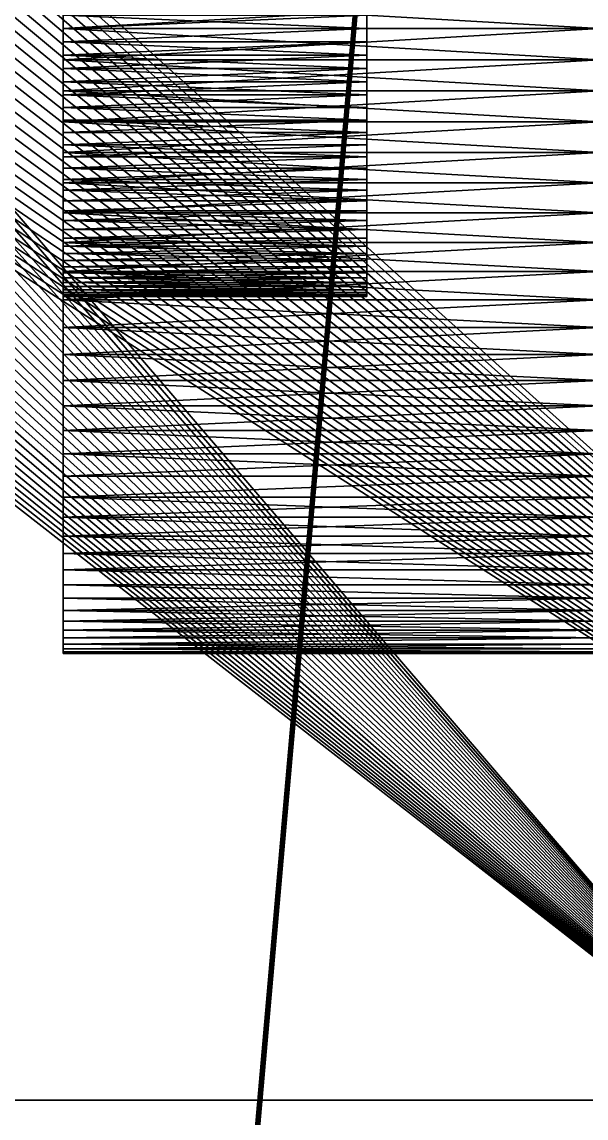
# Model space of a CAD drawing. Header units: millimetres. Extents: x 0 to 520, y -2 to 382.
# Drawn here: x 492.77 to 495.93, y 297.9 to 304.04 of the extents above; entities that cross this region are included whole.
import ezdxf

# ---------------------------------------------------------------- set-up
doc = ezdxf.new("R2010")
doc.units = ezdxf.units.MM

msp = doc.modelspace()

# ---------------------------------------------------------------- linework, layer by layer
at = {"layer": 'BRASS', "color": 52}
for points in [[(509.2, 369.2, 103), (10.8, 369.2, 103), (10.8, 10.8, 103)], [(509.2, 369.2, 103), (10.8, 10.8, 103), (509.2, 10.8, 103)], [(484.6173, 190.3269, 86), (499.5, 359.5, 86), (484.6316, 190.2459, 86)], [(484.6173, 309.6731, 86), (499.5, 359.5, 86), (484.6173, 190.3269, 86)], [(484.6316, 190.2459, 86), (499.5, 359.5, 86), (484.6418, 190.1643, 86)], [(484.6418, 190.1643, 86), (499.5, 359.5, 86), (484.6479, 190.0822, 86)], [(499.5, 359.5, 86), (484.65, 190, 86), (484.6479, 190.0822, 86)], [(499.5, 359.5, 86), (499.5, 20.5, 86), (484.65, 190, 86)]]:
    msp.add_3dface(points, dxfattribs=at)
at = {"layer": 'STEEL', "color": 8}
for points in [[(486.7493, 309.9439, 86), (500, 298, 86), (500, 322, 86)], [(497, 322, 83), (497, 298, 83), (486.7493, 309.9439, 83)], [(486.7437, 309.8319, 86), (500, 298, 86), (486.7493, 309.9439, 86)], [(486.7493, 309.9439, 83), (497, 298, 83), (486.7437, 309.8319, 83)], [(486.7325, 309.7202, 86), (500, 298, 86), (486.7437, 309.8319, 86)], [(486.7437, 309.8319, 83), (497, 298, 83), (486.7325, 309.7202, 83)], [(486.7158, 309.6093, 86), (500, 298, 86), (486.7325, 309.7202, 86)], [(486.7325, 309.7202, 83), (497, 298, 83), (486.7158, 309.6093, 83)], [(486.6936, 309.4993, 86), (500, 298, 86), (486.7158, 309.6093, 86)], [(486.7158, 309.6093, 83), (497, 298, 83), (486.6936, 309.4993, 83)], [(486.6659, 309.3906, 86), (500, 298, 86), (486.6936, 309.4993, 86)], [(486.6936, 309.4993, 83), (497, 298, 83), (486.6659, 309.3906, 83)], [(486.6328, 309.2834, 86), (500, 298, 86), (486.6659, 309.3906, 86)], [(486.6659, 309.3906, 83), (497, 298, 83), (486.6328, 309.2834, 83)], [(486.5945, 309.178, 86), (500, 298, 86), (486.6328, 309.2834, 86)], [(486.6328, 309.2834, 83), (497, 298, 83), (486.5945, 309.178, 83)], [(486.5509, 309.0746, 86), (500, 298, 86), (486.5945, 309.178, 86)], [(486.5945, 309.178, 83), (497, 298, 83), (486.5509, 309.0746, 83)], [(486.5022, 308.9735, 86), (500, 298, 86), (486.5509, 309.0746, 86)], [(486.5509, 309.0746, 83), (497, 298, 83), (486.5022, 308.9735, 83)], [(486.4486, 308.875, 86), (500, 298, 86), (486.5022, 308.9735, 86)], [(486.5022, 308.9735, 83), (497, 298, 83), (486.4486, 308.875, 83)], [(486.3901, 308.7793, 86), (500, 298, 86), (486.4486, 308.875, 86)], [(486.4486, 308.875, 83), (497, 298, 83), (486.3901, 308.7793, 83)], [(486.3269, 308.6866, 86), (500, 298, 86), (486.3901, 308.7793, 86)], [(486.3901, 308.7793, 83), (497, 298, 83), (486.3269, 308.6866, 83)], [(486.2591, 308.5971, 86), (500, 298, 86), (486.3269, 308.6866, 86)], [(497, 298, 83), (486.2591, 308.5971, 83), (486.3269, 308.6866, 83)], [(486.187, 308.5112, 86), (500, 298, 86), (486.2591, 308.5971, 86)], [(497, 298, 83), (486.187, 308.5112, 83), (486.2591, 308.5971, 83)], [(486.1107, 308.429, 86), (500, 298, 86), (486.187, 308.5112, 86)], [(497, 298, 83), (486.1107, 308.429, 83), (486.187, 308.5112, 83)], [(486.0304, 308.3506, 86), (500, 298, 86), (486.1107, 308.429, 86)], [(497, 298, 83), (486.0304, 308.3506, 83), (486.1107, 308.429, 83)], [(485.9463, 308.2764, 86), (500, 298, 86), (486.0304, 308.3506, 86)], [(497, 298, 83), (485.9463, 308.2764, 83), (486.0304, 308.3506, 83)], [(485.8586, 308.2065, 86), (500, 298, 86), (485.9463, 308.2764, 86)], [(497, 298, 83), (485.8586, 308.2065, 83), (485.9463, 308.2764, 83)], [(485.7675, 308.141, 86), (500, 298, 86), (485.8586, 308.2065, 86)], [(497, 298, 83), (485.7675, 308.141, 83), (485.8586, 308.2065, 83)], [(485.6732, 308.0801, 86), (500, 298, 86), (485.7675, 308.141, 86)], [(497, 298, 83), (485.6732, 308.0801, 83), (485.7675, 308.141, 83)], [(485.5761, 308.024, 86), (500, 298, 86), (485.6732, 308.0801, 86)], [(497, 298, 83), (485.5761, 308.024, 83), (485.6732, 308.0801, 83)], [(485.374, 307.9267, 86), (500, 298, 86), (485.4762, 307.9728, 86)], [(497, 298, 83), (485.374, 307.9267, 83), (485.4762, 307.9728, 83)], [(485.4762, 307.9728, 86), (500, 298, 86), (485.5761, 308.024, 86)], [(497, 298, 83), (485.4762, 307.9728, 83), (485.5761, 308.024, 83)], [(485.2695, 307.8857, 86), (500, 298, 86), (485.374, 307.9267, 86)], [(497, 298, 83), (485.2695, 307.8857, 83), (485.374, 307.9267, 83)], [(485.0552, 307.8196, 86), (500, 298, 86), (485.1632, 307.85, 86)], [(497, 298, 83), (485.0552, 307.8196, 83), (485.1632, 307.85, 83)], [(485.1632, 307.85, 86), (500, 298, 86), (485.2695, 307.8857, 86)], [(497, 298, 83), (485.1632, 307.85, 83), (485.2695, 307.8857, 83)], [(484.8353, 307.7751, 86), (500, 298, 86), (484.9458, 307.7946, 86)], [(497, 298, 83), (484.8353, 307.7751, 83), (484.9458, 307.7946, 83)], [(484.9458, 307.7946, 86), (500, 298, 86), (485.0552, 307.8196, 86)], [(497, 298, 83), (484.9458, 307.7946, 83), (485.0552, 307.8196, 83)], [(472, 298, 86), (500, 298, 86), (484.724, 307.7612, 86)], [(497, 298, 83), (472, 298, 83), (484.5, 307.75, 83)], [(497, 298, 83), (484.5, 307.75, 83), (484.6122, 307.7528, 83)], [(497, 298, 83), (484.6122, 307.7528, 83), (484.724, 307.7612, 83)], [(484.724, 307.7612, 86), (500, 298, 86), (484.8353, 307.7751, 86)], [(497, 298, 83), (484.724, 307.7612, 83), (484.8353, 307.7751, 83)], [(494.7, 305.4995, 71.9626), (494.7, 305.4624, 71.6662), (494.7, 302.5376, 71.6662)], [(494.7, 305.4995, 71.9626), (494.7, 302.5376, 71.6662), (494.7, 302.5228, 71.7395)], [(494.7, 305.4995, 71.9626), (494.7, 302.5228, 71.7395), (494.7, 302.5116, 71.8135)], [(494.7, 305.4995, 72.0374), (494.7, 305.4995, 71.9626), (494.7, 302.5116, 71.8135)], [(494.7, 305.4995, 72.0374), (494.7, 302.5116, 71.8135), (494.7, 302.5042, 71.8879)], [(494.7, 305.4624, 72.3338), (494.7, 305.4995, 72.0374), (494.7, 302.5042, 71.8879)], [(494.7, 305.4624, 71.6662), (494.7, 302.5781, 71.5223), (494.7, 302.5561, 71.5937)], [(494.7, 305.4624, 71.6662), (494.7, 302.5561, 71.5937), (494.7, 302.5376, 71.6662)], [(494.7, 305.4624, 71.6662), (494.7, 305.4439, 71.5937), (494.7, 302.5781, 71.5223)], [(494.7, 305.4624, 72.3338), (494.7, 302.5042, 72.1121), (494.7, 302.5228, 72.2605)], [(494.7, 305.4624, 72.3338), (494.7, 302.5042, 71.8879), (494.7, 302.5005, 72.0374)], [(494.7, 305.4624, 72.3338), (494.7, 302.5005, 72.0374), (494.7, 302.5042, 72.1121)], [(494.7, 305.4439, 72.4063), (494.7, 305.4624, 72.3338), (494.7, 302.5228, 72.2605)], [(494.7, 305.4439, 71.5937), (494.7, 302.6652, 71.3157), (494.7, 302.5781, 71.5223)], [(494.7, 305.4439, 71.5937), (494.7, 305.3673, 71.3831), (494.7, 302.6652, 71.3157)], [(494.7, 305.3673, 72.6169), (494.7, 305.4439, 72.4063), (494.7, 302.5228, 72.2605)], [(494.7, 305.3673, 71.3831), (494.7, 302.7821, 71.1244), (494.7, 302.6652, 71.3157)], [(494.7, 305.3673, 71.3831), (494.7, 305.299, 71.25), (494.7, 302.8273, 71.0648)], [(494.7, 305.3673, 71.3831), (494.7, 302.8273, 71.0648), (494.7, 302.7821, 71.1244)], [(494.7, 305.3348, 72.6843), (494.7, 305.3673, 72.6169), (494.7, 302.5228, 72.2605)], [(494.7, 305.3348, 72.6843), (494.7, 302.5228, 72.2605), (494.7, 302.6327, 72.6169)], [(494.7, 305.299, 72.75), (494.7, 305.3348, 72.6843), (494.7, 302.6327, 72.6169)], [(494.7, 305.299, 71.25), (494.7, 305.26, 71.1862), (494.7, 302.8753, 71.0075)], [(494.7, 305.299, 71.25), (494.7, 302.8753, 71.0075), (494.7, 302.8273, 71.0648)], [(494.7, 305.2179, 72.8756), (494.7, 305.299, 72.75), (494.7, 302.6327, 72.6169)], [(494.7, 305.26, 71.1862), (494.7, 305.1247, 71.0075), (494.7, 302.9797, 70.9004)], [(494.7, 305.26, 71.1862), (494.7, 302.9797, 70.9004), (494.7, 302.9262, 70.9526)], [(494.7, 305.26, 71.1862), (494.7, 302.9262, 70.9526), (494.7, 302.8753, 71.0075)], [(494.7, 305.2179, 72.8756), (494.7, 302.6327, 72.6169), (494.7, 302.6652, 72.6843)], [(494.7, 305.2179, 72.8756), (494.7, 302.6652, 72.6843), (494.7, 302.7821, 72.8756)], [(494.7, 305.0738, 73.0474), (494.7, 305.2179, 72.8756), (494.7, 302.7821, 72.8756)], [(494.7, 305.1247, 71.0075), (494.7, 303.6299, 70.5464), (494.7, 303.5579, 70.5666)], [(494.7, 305.1247, 71.0075), (494.7, 303.5579, 70.5666), (494.7, 303.487, 70.5905)], [(494.7, 305.1247, 71.0075), (494.7, 303.487, 70.5905), (494.7, 303.4173, 70.6178)], [(494.7, 305.1247, 71.0075), (494.7, 303.4173, 70.6178), (494.7, 303.3492, 70.6485)], [(494.7, 305.1247, 71.0075), (494.7, 303.3492, 70.6485), (494.7, 303.2826, 70.6827)], [(494.7, 305.1247, 71.0075), (494.7, 303.2826, 70.6827), (494.7, 303.2178, 70.7201)], [(494.7, 305.1247, 71.0075), (494.7, 303.2178, 70.7201), (494.7, 303.155, 70.7606)], [(494.7, 305.1247, 71.0075), (494.7, 303.155, 70.7606), (494.7, 303.0943, 70.8043)], [(494.7, 305.1247, 71.0075), (494.7, 303.0943, 70.8043), (494.7, 303.0358, 70.8509)], [(494.7, 305.1247, 71.0075), (494.7, 303.0358, 70.8509), (494.7, 302.9797, 70.9004)], [(494.7, 305.1247, 71.0075), (494.7, 304.845, 70.7606), (494.7, 303.6299, 70.5464)], [(494.7, 305.0738, 73.0474), (494.7, 303.3492, 73.3515), (494.7, 304.513, 73.4095)], [(494.7, 305.0738, 73.0474), (494.7, 302.7821, 72.8756), (494.7, 302.9262, 73.0474)], [(494.7, 305.0738, 73.0474), (494.7, 302.9262, 73.0474), (494.7, 303.3492, 73.3515)], [(494.7, 304.845, 70.7606), (494.7, 304.0748, 70.5019), (494.7, 304, 70.5)], [(494.7, 304.845, 70.7606), (494.7, 304, 70.5), (494.7, 303.9252, 70.5019)], [(494.7, 304.845, 70.7606), (494.7, 303.9252, 70.5019), (494.7, 303.8506, 70.5075)], [(494.7, 304.845, 70.7606), (494.7, 303.8506, 70.5075), (494.7, 303.7764, 70.5168)], [(494.7, 304.845, 70.7606), (494.7, 303.7764, 70.5168), (494.7, 303.7028, 70.5297)], [(494.7, 304.845, 70.7606), (494.7, 303.7028, 70.5297), (494.7, 303.6299, 70.5464)], [(494.7, 304.513, 73.4095), (494.7, 303.487, 73.4095), (494.7, 303.5579, 73.4334)], [(494.7, 304.513, 73.4095), (494.7, 303.3492, 73.3515), (494.7, 303.487, 73.4095)], [(494.7, 304.513, 73.4095), (494.7, 303.5579, 73.4334), (494.7, 304.1494, 73.4925)], [(493, 304.1745, 75.4956), (493, 304, 75.5), (496, 304, 75.5)], [(493, 304.1745, 75.4956), (496, 304, 75.5), (496, 304.1745, 75.4956)], [(493, 304, 68.5), (493, 304.1745, 68.5044), (496, 304.1745, 68.5044)], [(493, 304, 68.5), (496, 304.1745, 68.5044), (496, 304, 68.5)], [(493, 304.0748, 70.5019), (493, 304.1745, 68.5044), (493, 304, 68.5)], [(493, 304.1745, 75.4956), (493, 304.0748, 73.4981), (493, 304, 73.5)], [(493, 304.1745, 75.4956), (493, 304, 73.5), (493, 304, 75.5)], [(494.7, 304.1494, 73.4925), (494.7, 304, 73.5), (494.7, 304.0748, 73.4981)], [(494.7, 304.1494, 73.4925), (494.7, 303.5579, 73.4334), (494.7, 303.9252, 73.4981)], [(494.7, 304.1494, 73.4925), (494.7, 303.9252, 73.4981), (494.7, 304, 73.5)], [(493, 304.0748, 70.5019), (493, 304, 68.5), (493, 304, 70.5)], [(493, 304, 73.5), (493, 304.0748, 73.4981), (494.7, 304, 73.5)], [(494.7, 304, 73.5), (493, 304.0748, 73.4981), (494.7, 304.0748, 73.4981)], [(493, 304.0748, 70.5019), (493, 304, 70.5), (494.7, 304.0748, 70.5019)], [(494.7, 304.0748, 70.5019), (493, 304, 70.5), (494.7, 304, 70.5)], [(493, 303.8255, 68.5044), (493, 304, 68.5), (496, 304, 68.5)], [(493, 303.8255, 68.5044), (496, 304, 68.5), (496, 303.8255, 68.5044)], [(493, 304, 75.5), (496, 303.8255, 75.4956), (496, 304, 75.5)], [(493, 304, 75.5), (493, 303.8255, 75.4956), (496, 303.8255, 75.4956)], [(493, 304, 70.5), (493, 303.8255, 68.5044), (493, 303.9252, 70.5019)], [(493, 304, 70.5), (493, 304, 68.5), (493, 303.8255, 68.5044)], [(493, 303.8255, 75.4956), (493, 304, 73.5), (493, 303.9252, 73.4981)], [(493, 304, 75.5), (493, 304, 73.5), (493, 303.8255, 75.4956)], [(493, 304, 70.5), (493, 303.9252, 70.5019), (494.7, 304, 70.5)], [(494.7, 304, 70.5), (493, 303.9252, 70.5019), (494.7, 303.9252, 70.5019)], [(494.7, 303.9252, 73.4981), (493, 303.9252, 73.4981), (494.7, 304, 73.5)], [(493, 303.9252, 73.4981), (493, 304, 73.5), (494.7, 304, 73.5)], [(493, 303.9252, 70.5019), (493, 303.6515, 68.5174), (493, 303.8506, 70.5075)], [(493, 303.9252, 70.5019), (493, 303.8255, 68.5044), (493, 303.6515, 68.5174)], [(493, 303.8255, 75.4956), (493, 303.9252, 73.4981), (493, 303.8506, 73.4925)], [(493, 303.9252, 70.5019), (493, 303.8506, 70.5075), (494.7, 303.9252, 70.5019)], [(494.7, 303.9252, 70.5019), (493, 303.8506, 70.5075), (494.7, 303.8506, 70.5075)], [(494.7, 303.8506, 73.4925), (493, 303.9252, 73.4981), (494.7, 303.9252, 73.4981)], [(493, 303.8506, 73.4925), (493, 303.9252, 73.4981), (494.7, 303.8506, 73.4925)], [(494.7, 303.9252, 73.4981), (494.7, 303.5579, 73.4334), (494.7, 303.7764, 73.4832)], [(494.7, 303.9252, 73.4981), (494.7, 303.7764, 73.4832), (494.7, 303.8506, 73.4925)], [(493, 303.8506, 70.5075), (493, 303.4784, 68.5391), (493, 303.7764, 70.5168)], [(493, 303.8506, 70.5075), (493, 303.6515, 68.5174), (493, 303.4784, 68.5391)], [(493, 303.4784, 75.4609), (493, 303.8506, 73.4925), (493, 303.7764, 73.4832)], [(493, 303.6515, 75.4826), (493, 303.8506, 73.4925), (493, 303.4784, 75.4609)], [(493, 303.8255, 75.4956), (493, 303.8506, 73.4925), (493, 303.6515, 75.4826)], [(493, 303.8506, 70.5075), (493, 303.7764, 70.5168), (494.7, 303.8506, 70.5075)], [(494.7, 303.8506, 70.5075), (493, 303.7764, 70.5168), (494.7, 303.7764, 70.5168)], [(493, 303.7764, 73.4832), (493, 303.8506, 73.4925), (494.7, 303.7764, 73.4832)], [(494.7, 303.7764, 73.4832), (493, 303.8506, 73.4925), (494.7, 303.8506, 73.4925)], [(493, 303.6515, 68.5174), (493, 303.8255, 68.5044), (496, 303.8255, 68.5044)], [(493, 303.6515, 68.5174), (496, 303.8255, 68.5044), (496, 303.6515, 68.5174)], [(493, 303.8255, 75.4956), (493, 303.6515, 75.4826), (496, 303.6515, 75.4826)], [(493, 303.8255, 75.4956), (496, 303.6515, 75.4826), (496, 303.8255, 75.4956)], [(493, 303.7764, 70.5168), (493, 303.4784, 68.5391), (493, 303.7028, 70.5297)], [(493, 303.4784, 75.4609), (493, 303.7764, 73.4832), (493, 303.7028, 73.4703)], [(493, 303.7764, 70.5168), (493, 303.7028, 70.5297), (494.7, 303.7764, 70.5168)], [(494.7, 303.7764, 70.5168), (493, 303.7028, 70.5297), (494.7, 303.7028, 70.5297)], [(493, 303.7028, 73.4703), (493, 303.7764, 73.4832), (494.7, 303.7028, 73.4703)], [(494.7, 303.7028, 73.4703), (493, 303.7764, 73.4832), (494.7, 303.7764, 73.4832)], [(494.7, 303.7764, 73.4832), (494.7, 303.5579, 73.4334), (494.7, 303.7028, 73.4703)], [(493, 303.7028, 70.5297), (493, 303.4784, 68.5391), (493, 303.3065, 68.5694)], [(493, 303.7028, 70.5297), (493, 303.3065, 68.5694), (493, 303.1363, 68.6082)], [(493, 303.7028, 70.5297), (493, 303.1363, 68.6082), (493, 303.6299, 70.5464)], [(493, 303.3065, 75.4306), (493, 303.7028, 73.4703), (493, 303.6299, 73.4536)], [(493, 303.4784, 75.4609), (493, 303.7028, 73.4703), (493, 303.3065, 75.4306)], [(493, 303.7028, 70.5297), (493, 303.6299, 70.5464), (494.7, 303.7028, 70.5297)], [(494.7, 303.7028, 70.5297), (493, 303.6299, 70.5464), (494.7, 303.6299, 70.5464)], [(493, 303.6299, 73.4536), (493, 303.7028, 73.4703), (494.7, 303.6299, 73.4536)], [(494.7, 303.6299, 73.4536), (493, 303.7028, 73.4703), (494.7, 303.7028, 73.4703)], [(494.7, 303.7028, 73.4703), (494.7, 303.5579, 73.4334), (494.7, 303.6299, 73.4536)], [(493, 303.4784, 68.5391), (493, 303.6515, 68.5174), (496, 303.6515, 68.5174)], [(493, 303.4784, 68.5391), (496, 303.6515, 68.5174), (496, 303.4784, 68.5391)], [(493, 303.6515, 75.4826), (496, 303.4784, 75.4609), (496, 303.6515, 75.4826)], [(493, 303.6515, 75.4826), (493, 303.4784, 75.4609), (496, 303.4784, 75.4609)], [(493, 303.6299, 70.5464), (493, 303.1363, 68.6082), (493, 302.9684, 68.6555)], [(493, 303.6299, 70.5464), (493, 302.9684, 68.6555), (493, 303.5579, 70.5666)], [(493, 303.1363, 75.3918), (493, 303.6299, 73.4536), (493, 303.5579, 73.4334)], [(493, 303.3065, 75.4306), (493, 303.6299, 73.4536), (493, 303.1363, 75.3918)], [(493, 303.6299, 70.5464), (493, 303.5579, 70.5666), (494.7, 303.6299, 70.5464)], [(494.7, 303.6299, 70.5464), (493, 303.5579, 70.5666), (494.7, 303.5579, 70.5666)], [(493, 303.5579, 73.4334), (493, 303.6299, 73.4536), (494.7, 303.5579, 73.4334)], [(494.7, 303.5579, 73.4334), (493, 303.6299, 73.4536), (494.7, 303.6299, 73.4536)], [(493, 303.5579, 70.5666), (493, 302.9684, 68.6555), (493, 303.487, 70.5905)], [(493, 302.9684, 75.3445), (493, 303.5579, 73.4334), (493, 303.487, 73.4095)], [(493, 303.1363, 75.3918), (493, 303.5579, 73.4334), (493, 302.9684, 75.3445)], [(494.7, 303.5579, 70.5666), (493, 303.5579, 70.5666), (494.7, 303.487, 70.5905)], [(493, 303.5579, 70.5666), (493, 303.487, 70.5905), (494.7, 303.487, 70.5905)], [(493, 303.487, 73.4095), (493, 303.5579, 73.4334), (494.7, 303.487, 73.4095)], [(494.7, 303.487, 73.4095), (493, 303.5579, 73.4334), (494.7, 303.5579, 73.4334)], [(493, 303.487, 70.5905), (493, 302.9684, 68.6555), (493, 302.8029, 68.7111)], [(493, 303.487, 70.5905), (493, 302.8029, 68.7111), (493, 303.4173, 70.6178)], [(493, 302.8029, 75.2889), (493, 303.487, 73.4095), (493, 303.4173, 73.3822)], [(493, 302.9684, 75.3445), (493, 303.487, 73.4095), (493, 302.8029, 75.2889)], [(493, 303.487, 70.5905), (493, 303.4173, 70.6178), (494.7, 303.487, 70.5905)], [(494.7, 303.487, 70.5905), (493, 303.4173, 70.6178), (494.7, 303.4173, 70.6178)], [(493, 303.4173, 73.3822), (493, 303.487, 73.4095), (494.7, 303.4173, 73.3822)], [(494.7, 303.4173, 73.3822), (493, 303.487, 73.4095), (494.7, 303.487, 73.4095)], [(493, 303.3065, 68.5694), (493, 303.4784, 68.5391), (496, 303.4784, 68.5391)], [(493, 303.3065, 68.5694), (496, 303.4784, 68.5391), (496, 303.3065, 68.5694)], [(493, 303.4784, 75.4609), (493, 303.3065, 75.4306), (496, 303.3065, 75.4306)], [(493, 303.4784, 75.4609), (496, 303.3065, 75.4306), (496, 303.4784, 75.4609)], [(494.7, 303.487, 73.4095), (494.7, 303.3492, 73.3515), (494.7, 303.4173, 73.3822)], [(493, 303.4173, 70.6178), (493, 302.4814, 68.8466), (493, 303.3492, 70.6485)], [(493, 303.4173, 70.6178), (493, 302.8029, 68.7111), (493, 302.6405, 68.7748)], [(493, 303.4173, 70.6178), (493, 302.6405, 68.7748), (493, 302.4814, 68.8466)], [(493, 302.6405, 75.2252), (493, 303.4173, 73.3822), (493, 303.3492, 73.3515)], [(493, 302.8029, 75.2889), (493, 303.4173, 73.3822), (493, 302.6405, 75.2252)], [(493, 303.4173, 70.6178), (493, 303.3492, 70.6485), (494.7, 303.4173, 70.6178)], [(494.7, 303.4173, 70.6178), (493, 303.3492, 70.6485), (494.7, 303.3492, 70.6485)], [(494.7, 303.3492, 73.3515), (493, 303.3492, 73.3515), (494.7, 303.4173, 73.3822)], [(493, 303.3492, 73.3515), (493, 303.4173, 73.3822), (494.7, 303.4173, 73.3822)], [(493, 303.3492, 70.6485), (493, 302.4814, 68.8466), (493, 303.2826, 70.6827)], [(493, 302.4814, 75.1534), (493, 303.3492, 73.3515), (493, 303.2826, 73.3173)], [(493, 302.6405, 75.2252), (493, 303.3492, 73.3515), (493, 302.4814, 75.1534)], [(493, 303.3492, 70.6485), (493, 303.2826, 70.6827), (494.7, 303.3492, 70.6485)], [(494.7, 303.3492, 70.6485), (493, 303.2826, 70.6827), (494.7, 303.2826, 70.6827)], [(493, 303.2826, 73.3173), (493, 303.3492, 73.3515), (494.7, 303.2826, 73.3173)], [(494.7, 303.2826, 73.3173), (493, 303.3492, 73.3515), (494.7, 303.3492, 73.3515)], [(494.7, 303.3492, 73.3515), (494.7, 303.2178, 73.2799), (494.7, 303.2826, 73.3173)], [(494.7, 303.3492, 73.3515), (494.7, 302.9262, 73.0474), (494.7, 303.0943, 73.1957)], [(494.7, 303.3492, 73.3515), (494.7, 303.0943, 73.1957), (494.7, 303.2178, 73.2799)], [(493, 303.1363, 68.6082), (493, 303.3065, 68.5694), (496, 303.3065, 68.5694)], [(493, 303.1363, 68.6082), (496, 303.3065, 68.5694), (496, 303.1363, 68.6082)], [(493, 303.3065, 75.4306), (493, 303.1363, 75.3918), (496, 303.1363, 75.3918)], [(493, 303.3065, 75.4306), (496, 303.1363, 75.3918), (496, 303.3065, 75.4306)], [(493, 303.2826, 70.6827), (493, 302.3261, 68.9262), (493, 303.2178, 70.7201)], [(493, 303.2826, 70.6827), (493, 302.4814, 68.8466), (493, 302.3261, 68.9262)], [(493, 302.3261, 75.0738), (493, 303.2826, 73.3173), (493, 303.2178, 73.2799)], [(493, 302.4814, 75.1534), (493, 303.2826, 73.3173), (493, 302.3261, 75.0738)], [(493, 303.2826, 70.6827), (493, 303.2178, 70.7201), (494.7, 303.2826, 70.6827)], [(494.7, 303.2826, 70.6827), (493, 303.2178, 70.7201), (494.7, 303.2178, 70.7201)], [(494.7, 303.2178, 73.2799), (493, 303.2178, 73.2799), (494.7, 303.2826, 73.3173)], [(493, 303.2178, 73.2799), (493, 303.2826, 73.3173), (494.7, 303.2826, 73.3173)], [(493, 303.2178, 70.7201), (493, 302.175, 69.0135), (493, 303.155, 70.7606)], [(493, 303.2178, 70.7201), (493, 302.3261, 68.9262), (493, 302.175, 69.0135)], [(493, 302.175, 74.9865), (493, 303.2178, 73.2799), (493, 303.155, 73.2394)], [(493, 302.3261, 75.0738), (493, 303.2178, 73.2799), (493, 302.175, 74.9865)], [(494.7, 303.2178, 70.7201), (493, 303.155, 70.7606), (494.7, 303.155, 70.7606)], [(493, 303.2178, 70.7201), (493, 303.155, 70.7606), (494.7, 303.2178, 70.7201)], [(493, 303.155, 73.2394), (493, 303.2178, 73.2799), (494.7, 303.155, 73.2394)], [(494.7, 303.155, 73.2394), (493, 303.2178, 73.2799), (494.7, 303.2178, 73.2799)], [(494.7, 303.2178, 73.2799), (494.7, 303.0943, 73.1957), (494.7, 303.155, 73.2394)], [(493, 303.155, 70.7606), (493, 302.0284, 69.1082), (493, 303.0943, 70.8043)], [(493, 303.155, 70.7606), (493, 302.175, 69.0135), (493, 302.0284, 69.1082)], [(493, 302.0284, 74.8918), (493, 303.155, 73.2394), (493, 303.0943, 73.1957)], [(493, 302.175, 74.9865), (493, 303.155, 73.2394), (493, 302.0284, 74.8918)], [(494.7, 303.155, 70.7606), (493, 303.0943, 70.8043), (494.7, 303.0943, 70.8043)], [(493, 303.155, 70.7606), (493, 303.0943, 70.8043), (494.7, 303.155, 70.7606)], [(494.7, 303.0943, 73.1957), (493, 303.155, 73.2394), (494.7, 303.155, 73.2394)], [(493, 303.0943, 73.1957), (493, 303.155, 73.2394), (494.7, 303.0943, 73.1957)], [(493, 302.9684, 68.6555), (493, 303.1363, 68.6082), (496, 303.1363, 68.6082)], [(493, 302.9684, 68.6555), (496, 303.1363, 68.6082), (496, 302.9684, 68.6555)], [(493, 303.1363, 75.3918), (493, 302.9684, 75.3445), (496, 302.9684, 75.3445)], [(493, 303.1363, 75.3918), (496, 302.9684, 75.3445), (496, 303.1363, 75.3918)], [(493, 303.0943, 70.8043), (493, 301.8867, 69.21), (493, 303.0358, 70.8509)], [(493, 303.0943, 70.8043), (493, 302.0284, 69.1082), (493, 301.8867, 69.21)], [(493, 301.8867, 74.79), (493, 303.0943, 73.1957), (493, 303.0358, 73.1491)], [(493, 302.0284, 74.8918), (493, 303.0943, 73.1957), (493, 301.8867, 74.79)], [(494.7, 303.0943, 70.8043), (493, 303.0943, 70.8043), (494.7, 303.0358, 70.8509)], [(493, 303.0943, 70.8043), (493, 303.0358, 70.8509), (494.7, 303.0358, 70.8509)], [(494.7, 303.0358, 73.1491), (493, 303.0358, 73.1491), (494.7, 303.0943, 73.1957)], [(493, 303.0358, 73.1491), (493, 303.0943, 73.1957), (494.7, 303.0943, 73.1957)], [(494.7, 303.0943, 73.1957), (494.7, 302.9262, 73.0474), (494.7, 303.0358, 73.1491)], [(493, 303.0358, 70.8509), (493, 301.7502, 69.3188), (493, 302.9797, 70.9004)], [(493, 303.0358, 70.8509), (493, 301.8867, 69.21), (493, 301.7502, 69.3188)], [(493, 301.7502, 74.6812), (493, 303.0358, 73.1491), (493, 302.9797, 73.0996)], [(493, 301.8867, 74.79), (493, 303.0358, 73.1491), (493, 301.7502, 74.6812)], [(494.7, 303.0358, 70.8509), (493, 302.9797, 70.9004), (494.7, 302.9797, 70.9004)], [(493, 303.0358, 70.8509), (493, 302.9797, 70.9004), (494.7, 303.0358, 70.8509)], [(494.7, 302.9797, 73.0996), (493, 302.9797, 73.0996), (494.7, 303.0358, 73.1491)], [(493, 302.9797, 73.0996), (493, 303.0358, 73.1491), (494.7, 303.0358, 73.1491)], [(494.7, 303.0358, 73.1491), (494.7, 302.9262, 73.0474), (494.7, 302.9797, 73.0996)], [(493, 302.9797, 70.9004), (493, 301.6194, 69.4343), (493, 302.9262, 70.9526)], [(493, 302.9797, 70.9004), (493, 301.7502, 69.3188), (493, 301.6194, 69.4343)], [(493, 301.6194, 74.5657), (493, 302.9797, 73.0996), (493, 302.9262, 73.0474)], [(493, 301.7502, 74.6812), (493, 302.9797, 73.0996), (493, 301.6194, 74.5657)], [(494.7, 302.9797, 70.9004), (493, 302.9262, 70.9526), (494.7, 302.9262, 70.9526)], [(493, 302.9797, 70.9004), (493, 302.9262, 70.9526), (494.7, 302.9797, 70.9004)], [(494.7, 302.9262, 73.0474), (493, 302.9797, 73.0996), (494.7, 302.9797, 73.0996)], [(493, 302.9262, 73.0474), (493, 302.9797, 73.0996), (494.7, 302.9262, 73.0474)], [(493, 302.8029, 68.7111), (493, 302.9684, 68.6555), (496, 302.9684, 68.6555)], [(493, 302.8029, 68.7111), (496, 302.9684, 68.6555), (496, 302.8029, 68.7111)], [(493, 302.9684, 75.3445), (493, 302.8029, 75.2889), (496, 302.8029, 75.2889)], [(493, 302.9684, 75.3445), (496, 302.8029, 75.2889), (496, 302.9684, 75.3445)], [(493, 302.9262, 70.9526), (493, 301.6194, 69.4343), (493, 301.4945, 69.5562)], [(493, 302.8753, 71.0075), (493, 302.9262, 70.9526), (493, 301.4945, 69.5562)], [(493, 302.9262, 73.0474), (493, 301.3758, 74.3159), (493, 301.4945, 74.4438)], [(493, 302.9262, 73.0474), (493, 302.8753, 72.9925), (493, 301.3758, 74.3159)], [(493, 301.6194, 74.5657), (493, 302.9262, 73.0474), (493, 301.4945, 74.4438)], [(494.7, 302.9262, 70.9526), (493, 302.8753, 71.0075), (494.7, 302.8753, 71.0075)], [(493, 302.9262, 70.9526), (493, 302.8753, 71.0075), (494.7, 302.9262, 70.9526)], [(494.7, 302.8753, 72.9925), (493, 302.9262, 73.0474), (494.7, 302.9262, 73.0474)], [(493, 302.8753, 72.9925), (493, 302.9262, 73.0474), (494.7, 302.8753, 72.9925)], [(494.7, 302.9262, 73.0474), (494.7, 302.7821, 72.8756), (494.7, 302.8273, 72.9352)], [(494.7, 302.9262, 73.0474), (494.7, 302.8273, 72.9352), (494.7, 302.8753, 72.9925)], [(493, 302.8753, 71.0075), (493, 301.4945, 69.5562), (493, 301.3758, 69.6841)], [(493, 302.8273, 71.0648), (493, 302.8753, 71.0075), (493, 301.3758, 69.6841)], [(493, 302.8753, 72.9925), (493, 301.2636, 74.1822), (493, 301.3758, 74.3159)], [(493, 302.8753, 72.9925), (493, 302.8273, 72.9352), (493, 301.2636, 74.1822)], [(494.7, 302.8753, 71.0075), (493, 302.8273, 71.0648), (494.7, 302.8273, 71.0648)], [(493, 302.8753, 71.0075), (493, 302.8273, 71.0648), (494.7, 302.8753, 71.0075)], [(494.7, 302.8273, 72.9352), (493, 302.8273, 72.9352), (494.7, 302.8753, 72.9925)], [(493, 302.8273, 72.9352), (493, 302.8753, 72.9925), (494.7, 302.8753, 72.9925)], [(493, 302.8273, 71.0648), (493, 301.3758, 69.6841), (493, 301.2636, 69.8178)], [(493, 302.7821, 71.1244), (493, 302.8273, 71.0648), (493, 301.2636, 69.8178)], [(493, 302.8273, 72.9352), (493, 301.1582, 74.0431), (493, 301.2636, 74.1822)], [(493, 302.8273, 72.9352), (493, 302.7821, 72.8756), (493, 301.1582, 74.0431)], [(494.7, 302.8273, 71.0648), (493, 302.8273, 71.0648), (494.7, 302.7821, 71.1244)], [(493, 302.8273, 71.0648), (493, 302.7821, 71.1244), (494.7, 302.7821, 71.1244)], [(494.7, 302.7821, 72.8756), (493, 302.7821, 72.8756), (494.7, 302.8273, 72.9352)], [(493, 302.7821, 72.8756), (493, 302.8273, 72.9352), (494.7, 302.8273, 72.9352)], [(493, 302.6405, 68.7748), (493, 302.8029, 68.7111), (496, 302.8029, 68.7111)], [(493, 302.6405, 68.7748), (496, 302.8029, 68.7111), (496, 302.6405, 68.7748)], [(493, 302.8029, 75.2889), (493, 302.6405, 75.2252), (496, 302.6405, 75.2252)], [(493, 302.8029, 75.2889), (496, 302.6405, 75.2252), (496, 302.8029, 75.2889)], [(493, 302.7821, 71.1244), (493, 301.2636, 69.8178), (493, 301.1582, 69.9569)], [(493, 302.74, 71.1862), (493, 302.7821, 71.1244), (493, 301.1582, 69.9569)], [(493, 302.7821, 72.8756), (493, 301.0599, 73.8989), (493, 301.1582, 74.0431)], [(493, 302.7821, 72.8756), (493, 302.74, 72.8138), (493, 301.0599, 73.8989)], [(494.7, 302.7821, 71.1244), (493, 302.74, 71.1862), (494.7, 302.74, 71.1862)], [(493, 302.7821, 71.1244), (493, 302.74, 71.1862), (494.7, 302.7821, 71.1244)], [(494.7, 302.74, 72.8138), (493, 302.7821, 72.8756), (494.7, 302.7821, 72.8756)], [(493, 302.74, 72.8138), (493, 302.7821, 72.8756), (494.7, 302.74, 72.8138)], [(494.7, 302.6652, 71.3157), (494.7, 302.7821, 71.1244), (494.7, 302.74, 71.1862)], [(494.7, 302.7821, 72.8756), (494.7, 302.6652, 72.6843), (494.7, 302.701, 72.75)], [(494.7, 302.7821, 72.8756), (494.7, 302.701, 72.75), (494.7, 302.74, 72.8138)], [(493, 302.74, 71.1862), (493, 301.1582, 69.9569), (493, 301.0599, 70.1011)], [(493, 302.701, 71.25), (493, 302.74, 71.1862), (493, 301.0599, 70.1011)], [(493, 302.74, 72.8138), (493, 300.9689, 73.75), (493, 301.0599, 73.8989)], [(493, 302.74, 72.8138), (493, 302.701, 72.75), (493, 300.9689, 73.75)], [(494.7, 302.74, 71.1862), (493, 302.701, 71.25), (494.7, 302.701, 71.25)], [(493, 302.74, 71.1862), (493, 302.701, 71.25), (494.7, 302.74, 71.1862)], [(494.7, 302.701, 72.75), (493, 302.74, 72.8138), (494.7, 302.74, 72.8138)], [(493, 302.701, 72.75), (493, 302.74, 72.8138), (494.7, 302.701, 72.75)], [(493, 302.701, 71.25), (493, 301.0599, 70.1011), (493, 300.9689, 70.25)], [(493, 302.6652, 71.3157), (493, 302.701, 71.25), (493, 300.9689, 70.25)], [(493, 302.701, 72.75), (493, 302.6652, 72.6843), (493, 300.9689, 73.75)], [(494.7, 302.701, 71.25), (493, 302.6652, 71.3157), (494.7, 302.6652, 71.3157)], [(493, 302.701, 71.25), (493, 302.6652, 71.3157), (494.7, 302.701, 71.25)], [(494.7, 302.6652, 72.6843), (493, 302.6652, 72.6843), (494.7, 302.701, 72.75)], [(493, 302.6652, 72.6843), (493, 302.701, 72.75), (494.7, 302.701, 72.75)], [(494.7, 302.6652, 71.3157), (494.7, 302.74, 71.1862), (494.7, 302.701, 71.25)], [(493, 302.6652, 71.3157), (493, 300.9689, 70.25), (493, 300.8854, 70.4033)], [(493, 302.6327, 71.3831), (493, 302.6652, 71.3157), (493, 300.8854, 70.4033)], [(493, 302.6652, 72.6843), (493, 300.8097, 73.4395), (493, 300.8854, 73.5967)], [(493, 302.6652, 72.6843), (493, 300.8854, 73.5967), (493, 300.9689, 73.75)], [(493, 302.6652, 72.6843), (493, 302.6327, 72.6169), (493, 300.8097, 73.4395)], [(494.7, 302.6652, 71.3157), (493, 302.6327, 71.3831), (494.7, 302.6327, 71.3831)], [(493, 302.6652, 71.3157), (493, 302.6327, 71.3831), (494.7, 302.6652, 71.3157)], [(494.7, 302.6327, 72.6169), (493, 302.6327, 72.6169), (494.7, 302.6652, 72.6843)], [(493, 302.6327, 72.6169), (493, 302.6652, 72.6843), (494.7, 302.6652, 72.6843)], [(493, 302.4814, 68.8466), (493, 302.6405, 68.7748), (496, 302.6405, 68.7748)], [(493, 302.4814, 68.8466), (496, 302.6405, 68.7748), (496, 302.4814, 68.8466)], [(493, 302.6405, 75.2252), (493, 302.4814, 75.1534), (496, 302.4814, 75.1534)], [(493, 302.6405, 75.2252), (496, 302.4814, 75.1534), (496, 302.6405, 75.2252)], [(493, 302.6327, 71.3831), (493, 300.8854, 70.4033), (493, 300.8097, 70.5605)], [(493, 302.6037, 71.452), (493, 302.6327, 71.3831), (493, 300.8097, 70.5605)], [(493, 302.6327, 72.6169), (493, 300.7419, 73.2787), (493, 300.8097, 73.4395)], [(493, 302.6327, 72.6169), (493, 302.6037, 72.548), (493, 300.7419, 73.2787)], [(494.7, 302.6327, 71.3831), (493, 302.6037, 71.452), (494.7, 302.6037, 71.452)], [(493, 302.6327, 71.3831), (493, 302.6037, 71.452), (494.7, 302.6327, 71.3831)], [(494.7, 302.6037, 72.548), (493, 302.6327, 72.6169), (494.7, 302.6327, 72.6169)], [(493, 302.6037, 72.548), (493, 302.6327, 72.6169), (494.7, 302.6037, 72.548)], [(494.7, 302.5781, 71.5223), (494.7, 302.6652, 71.3157), (494.7, 302.6327, 71.3831)], [(494.7, 302.5781, 71.5223), (494.7, 302.6327, 71.3831), (494.7, 302.6037, 71.452)], [(494.7, 302.6327, 72.6169), (494.7, 302.5781, 72.4777), (494.7, 302.6037, 72.548)], [(494.7, 302.6327, 72.6169), (494.7, 302.5376, 72.3338), (494.7, 302.5781, 72.4777)], [(494.7, 302.6327, 72.6169), (494.7, 302.5228, 72.2605), (494.7, 302.5376, 72.3338)], [(493, 302.6037, 71.452), (493, 300.8097, 70.5605), (493, 300.7419, 70.7213)], [(493, 302.5781, 71.5223), (493, 302.6037, 71.452), (493, 300.7419, 70.7213)], [(493, 302.6037, 72.548), (493, 300.6823, 73.1147), (493, 300.7419, 73.2787)], [(493, 302.6037, 72.548), (493, 302.5781, 72.4777), (493, 300.6823, 73.1147)], [(494.7, 302.6037, 71.452), (493, 302.6037, 71.452), (494.7, 302.5781, 71.5223)], [(493, 302.6037, 71.452), (493, 302.5781, 71.5223), (494.7, 302.5781, 71.5223)], [(494.7, 302.5781, 72.4777), (493, 302.5781, 72.4777), (494.7, 302.6037, 72.548)], [(493, 302.5781, 72.4777), (493, 302.6037, 72.548), (494.7, 302.6037, 72.548)], [(493, 302.5781, 71.5223), (493, 300.7419, 70.7213), (493, 300.6823, 70.8853)], [(493, 302.5561, 71.5937), (493, 302.5781, 71.5223), (493, 300.6823, 70.8853)], [(493, 302.5781, 72.4777), (493, 302.5561, 72.4063), (493, 300.6823, 73.1147)], [(493, 302.5781, 71.5223), (493, 302.5561, 71.5937), (494.7, 302.5781, 71.5223)], [(494.7, 302.5781, 71.5223), (493, 302.5561, 71.5937), (494.7, 302.5561, 71.5937)], [(494.7, 302.5561, 72.4063), (493, 302.5781, 72.4777), (494.7, 302.5781, 72.4777)], [(493, 302.5561, 72.4063), (493, 302.5781, 72.4777), (494.7, 302.5561, 72.4063)], [(494.7, 302.5781, 72.4777), (494.7, 302.5376, 72.3338), (494.7, 302.5561, 72.4063)], [(493, 302.5561, 71.5937), (493, 300.6823, 70.8853), (493, 300.6308, 71.0521)], [(493, 302.5376, 71.6662), (493, 302.5561, 71.5937), (493, 300.6308, 71.0521)], [(493, 302.5561, 72.4063), (493, 300.6308, 72.9479), (493, 300.6823, 73.1147)], [(493, 302.5561, 72.4063), (493, 302.5376, 72.3338), (493, 300.6308, 72.9479)], [(494.7, 302.5561, 71.5937), (493, 302.5561, 71.5937), (494.7, 302.5376, 71.6662)], [(493, 302.5561, 71.5937), (493, 302.5376, 71.6662), (494.7, 302.5376, 71.6662)], [(494.7, 302.5376, 72.3338), (493, 302.5561, 72.4063), (494.7, 302.5561, 72.4063)], [(493, 302.5376, 72.3338), (493, 302.5561, 72.4063), (494.7, 302.5376, 72.3338)], [(493, 302.5376, 71.6662), (493, 300.6308, 71.0521), (493, 300.5878, 71.2212)], [(493, 302.5228, 71.7395), (493, 302.5376, 71.6662), (493, 300.5878, 71.2212)], [(493, 302.5376, 72.3338), (493, 302.5228, 72.2605), (493, 300.5532, 72.6078)], [(493, 302.5376, 72.3338), (493, 300.5532, 72.6078), (493, 300.5878, 72.7788)], [(493, 302.5376, 72.3338), (493, 300.5878, 72.7788), (493, 300.6308, 72.9479)], [(493, 302.5376, 71.6662), (493, 302.5228, 71.7395), (494.7, 302.5376, 71.6662)], [(494.7, 302.5376, 71.6662), (493, 302.5228, 71.7395), (494.7, 302.5228, 71.7395)], [(494.7, 302.5228, 72.2605), (493, 302.5376, 72.3338), (494.7, 302.5376, 72.3338)], [(493, 302.5228, 72.2605), (493, 302.5376, 72.3338), (494.7, 302.5228, 72.2605)], [(493, 302.5228, 71.7395), (493, 300.5878, 71.2212), (493, 300.5532, 71.3922)], [(493, 302.5116, 71.8135), (493, 302.5228, 71.7395), (493, 300.5532, 71.3922)], [(493, 302.5228, 72.2605), (493, 302.5116, 72.1865), (493, 300.5272, 72.4352)], [(493, 302.5228, 72.2605), (493, 300.5272, 72.4352), (493, 300.5532, 72.6078)], [(494.7, 302.5228, 71.7395), (493, 302.5116, 71.8135), (494.7, 302.5116, 71.8135)], [(493, 302.5228, 71.7395), (493, 302.5116, 71.8135), (494.7, 302.5228, 71.7395)], [(494.7, 302.5116, 72.1865), (493, 302.5228, 72.2605), (494.7, 302.5228, 72.2605)], [(493, 302.5116, 72.1865), (493, 302.5228, 72.2605), (494.7, 302.5116, 72.1865)], [(493, 302.5116, 71.8135), (493, 300.5532, 71.3922), (493, 300.5272, 71.5648)], [(493, 302.5042, 71.8879), (493, 302.5116, 71.8135), (493, 300.5272, 71.5648)], [(493, 302.5116, 72.1865), (493, 302.5042, 72.1121), (493, 300.5098, 72.2616)], [(493, 302.5116, 72.1865), (493, 300.5098, 72.2616), (493, 300.5272, 72.4352)], [(494.7, 302.5116, 71.8135), (493, 302.5042, 71.8879), (494.7, 302.5042, 71.8879)], [(493, 302.5116, 71.8135), (493, 302.5042, 71.8879), (494.7, 302.5116, 71.8135)], [(494.7, 302.5042, 72.1121), (493, 302.5116, 72.1865), (494.7, 302.5116, 72.1865)], [(493, 302.5042, 72.1121), (493, 302.5116, 72.1865), (494.7, 302.5042, 72.1121)], [(494.7, 302.5228, 72.2605), (494.7, 302.5042, 72.1121), (494.7, 302.5116, 72.1865)], [(493, 302.5042, 71.8879), (493, 300.5272, 71.5648), (493, 300.5098, 71.7384)], [(493, 302.5005, 71.9626), (493, 302.5042, 71.8879), (493, 300.5098, 71.7384)], [(493, 302.5042, 72.1121), (493, 302.5005, 72.0374), (493, 300.5011, 72.0873)], [(493, 302.5042, 72.1121), (493, 300.5011, 72.0873), (493, 300.5098, 72.2616)], [(494.7, 302.5042, 71.8879), (493, 302.5005, 71.9626), (494.7, 302.5005, 71.9626)], [(493, 302.5042, 71.8879), (493, 302.5005, 71.9626), (494.7, 302.5042, 71.8879)], [(494.7, 302.5005, 72.0374), (493, 302.5042, 72.1121), (494.7, 302.5042, 72.1121)], [(493, 302.5005, 72.0374), (493, 302.5042, 72.1121), (494.7, 302.5005, 72.0374)], [(493, 302.5005, 71.9626), (493, 300.5098, 71.7384), (493, 300.5011, 71.9127)], [(493, 302.5005, 71.9626), (493, 300.5011, 71.9127), (493, 300.5011, 72.0873)], [(493, 302.5005, 72.0374), (493, 302.5005, 71.9626), (493, 300.5011, 72.0873)], [(494.7, 302.5005, 71.9626), (493, 302.5005, 72.0374), (494.7, 302.5005, 72.0374)], [(493, 302.5005, 71.9626), (493, 302.5005, 72.0374), (494.7, 302.5005, 71.9626)], [(493, 302.3261, 68.9262), (493, 302.4814, 68.8466), (496, 302.4814, 68.8466)], [(493, 302.3261, 68.9262), (496, 302.4814, 68.8466), (496, 302.3261, 68.9262)], [(493, 302.4814, 75.1534), (493, 302.3261, 75.0738), (496, 302.3261, 75.0738)], [(493, 302.4814, 75.1534), (496, 302.3261, 75.0738), (496, 302.4814, 75.1534)], [(494.7, 302.5005, 72.0374), (494.7, 302.5042, 71.8879), (494.7, 302.5005, 71.9626)], [(493, 302.175, 69.0135), (493, 302.3261, 68.9262), (496, 302.3261, 68.9262)], [(493, 302.175, 69.0135), (496, 302.3261, 68.9262), (496, 302.175, 69.0135)], [(493, 302.3261, 75.0738), (493, 302.175, 74.9865), (496, 302.175, 74.9865)], [(493, 302.3261, 75.0738), (496, 302.175, 74.9865), (496, 302.3261, 75.0738)], [(493, 302.0284, 69.1082), (496, 302.175, 69.0135), (496, 302.0284, 69.1082)], [(493, 302.0284, 69.1082), (493, 302.175, 69.0135), (496, 302.175, 69.0135)], [(493, 302.175, 74.9865), (493, 302.0284, 74.8918), (496, 302.0284, 74.8918)], [(493, 302.175, 74.9865), (496, 302.0284, 74.8918), (496, 302.175, 74.9865)], [(493, 301.8867, 69.21), (496, 302.0284, 69.1082), (496, 301.8867, 69.21)], [(493, 301.8867, 69.21), (493, 302.0284, 69.1082), (496, 302.0284, 69.1082)], [(493, 302.0284, 74.8918), (493, 301.8867, 74.79), (496, 301.8867, 74.79)], [(493, 302.0284, 74.8918), (496, 301.8867, 74.79), (496, 302.0284, 74.8918)], [(493, 301.7502, 69.3188), (496, 301.8867, 69.21), (496, 301.7502, 69.3188)], [(493, 301.7502, 69.3188), (493, 301.8867, 69.21), (496, 301.8867, 69.21)], [(493, 301.8867, 74.79), (493, 301.7502, 74.6812), (496, 301.7502, 74.6812)], [(493, 301.8867, 74.79), (496, 301.7502, 74.6812), (496, 301.8867, 74.79)], [(493, 301.6194, 69.4343), (496, 301.7502, 69.3188), (496, 301.6194, 69.4343)], [(493, 301.6194, 69.4343), (493, 301.7502, 69.3188), (496, 301.7502, 69.3188)], [(493, 301.7502, 74.6812), (493, 301.6194, 74.5657), (496, 301.6194, 74.5657)], [(493, 301.7502, 74.6812), (496, 301.6194, 74.5657), (496, 301.7502, 74.6812)], [(493, 301.4945, 69.5562), (496, 301.6194, 69.4343), (496, 301.4945, 69.5562)], [(493, 301.4945, 69.5562), (493, 301.6194, 69.4343), (496, 301.6194, 69.4343)], [(493, 301.6194, 74.5657), (496, 301.4945, 74.4438), (496, 301.6194, 74.5657)], [(493, 301.6194, 74.5657), (493, 301.4945, 74.4438), (496, 301.4945, 74.4438)], [(493, 301.3758, 69.6841), (496, 301.4945, 69.5562), (496, 301.3758, 69.6841)], [(493, 301.3758, 69.6841), (493, 301.4945, 69.5562), (496, 301.4945, 69.5562)], [(493, 301.3758, 74.3159), (496, 301.3758, 74.3159), (496, 301.4945, 74.4438)], [(493, 301.4945, 74.4438), (493, 301.3758, 74.3159), (496, 301.4945, 74.4438)], [(493, 301.2636, 69.8178), (496, 301.3758, 69.6841), (496, 301.2636, 69.8178)], [(493, 301.2636, 69.8178), (493, 301.3758, 69.6841), (496, 301.3758, 69.6841)], [(493, 301.3758, 74.3159), (496, 301.2636, 74.1822), (496, 301.3758, 74.3159)], [(493, 301.3758, 74.3159), (493, 301.2636, 74.1822), (496, 301.2636, 74.1822)], [(493, 301.2636, 69.8178), (496, 301.2636, 69.8178), (496, 301.1582, 69.9569)], [(493, 301.1582, 69.9569), (493, 301.2636, 69.8178), (496, 301.1582, 69.9569)], [(493, 301.1582, 74.0431), (496, 301.1582, 74.0431), (496, 301.2636, 74.1822)], [(493, 301.2636, 74.1822), (493, 301.1582, 74.0431), (496, 301.2636, 74.1822)], [(493, 301.0599, 70.1011), (496, 301.1582, 69.9569), (496, 301.0599, 70.1011)], [(493, 301.0599, 70.1011), (493, 301.1582, 69.9569), (496, 301.1582, 69.9569)], [(493, 301.1582, 74.0431), (496, 301.0599, 73.8989), (496, 301.1582, 74.0431)], [(493, 301.1582, 74.0431), (493, 301.0599, 73.8989), (496, 301.0599, 73.8989)], [(493, 300.9689, 70.25), (496, 301.0599, 70.1011), (496, 300.9689, 70.25)], [(493, 300.9689, 70.25), (493, 301.0599, 70.1011), (496, 301.0599, 70.1011)], [(493, 301.0599, 73.8989), (496, 300.9689, 73.75), (496, 301.0599, 73.8989)], [(493, 301.0599, 73.8989), (493, 300.9689, 73.75), (496, 300.9689, 73.75)], [(493, 300.9689, 70.25), (496, 300.9689, 70.25), (496, 300.8854, 70.4033)], [(493, 300.8854, 70.4033), (493, 300.9689, 70.25), (496, 300.8854, 70.4033)], [(493, 300.9689, 73.75), (496, 300.8854, 73.5967), (496, 300.9689, 73.75)], [(493, 300.9689, 73.75), (493, 300.8854, 73.5967), (496, 300.8854, 73.5967)], [(493, 300.8854, 70.4033), (496, 300.8854, 70.4033), (496, 300.8097, 70.5605)], [(493, 300.8097, 70.5605), (493, 300.8854, 70.4033), (496, 300.8097, 70.5605)], [(493, 300.8854, 73.5967), (496, 300.8097, 73.4395), (496, 300.8854, 73.5967)], [(493, 300.8854, 73.5967), (493, 300.8097, 73.4395), (496, 300.8097, 73.4395)], [(493, 300.7419, 70.7213), (496, 300.8097, 70.5605), (496, 300.7419, 70.7213)], [(493, 300.7419, 70.7213), (493, 300.8097, 70.5605), (496, 300.8097, 70.5605)], [(493, 300.8097, 73.4395), (496, 300.7419, 73.2787), (496, 300.8097, 73.4395)], [(493, 300.8097, 73.4395), (493, 300.7419, 73.2787), (496, 300.7419, 73.2787)], [(493, 300.6823, 70.8853), (493, 300.7419, 70.7213), (496, 300.7419, 70.7213)], [(493, 300.6823, 70.8853), (496, 300.7419, 70.7213), (496, 300.6823, 70.8853)], [(493, 300.7419, 73.2787), (496, 300.6823, 73.1147), (496, 300.7419, 73.2787)], [(493, 300.7419, 73.2787), (493, 300.6823, 73.1147), (496, 300.6823, 73.1147)], [(493, 300.6308, 71.0521), (493, 300.6823, 70.8853), (496, 300.6823, 70.8853)], [(493, 300.6308, 71.0521), (496, 300.6823, 70.8853), (496, 300.6308, 71.0521)], [(493, 300.6823, 73.1147), (496, 300.6308, 72.9479), (496, 300.6823, 73.1147)], [(493, 300.6823, 73.1147), (493, 300.6308, 72.9479), (496, 300.6308, 72.9479)], [(493, 300.5878, 71.2212), (493, 300.6308, 71.0521), (496, 300.6308, 71.0521)], [(493, 300.5878, 71.2212), (496, 300.6308, 71.0521), (496, 300.5878, 71.2212)], [(493, 300.6308, 72.9479), (496, 300.5878, 72.7788), (496, 300.6308, 72.9479)], [(493, 300.6308, 72.9479), (493, 300.5878, 72.7788), (496, 300.5878, 72.7788)], [(493, 300.5532, 71.3922), (493, 300.5878, 71.2212), (496, 300.5878, 71.2212)], [(493, 300.5532, 71.3922), (496, 300.5878, 71.2212), (496, 300.5532, 71.3922)], [(493, 300.5532, 72.6078), (496, 300.5532, 72.6078), (496, 300.5878, 72.7788)], [(493, 300.5878, 72.7788), (493, 300.5532, 72.6078), (496, 300.5878, 72.7788)], [(493, 300.5272, 71.5648), (496, 300.5532, 71.3922), (496, 300.5272, 71.5648)], [(493, 300.5272, 71.5648), (493, 300.5532, 71.3922), (496, 300.5532, 71.3922)], [(493, 300.5532, 72.6078), (496, 300.5272, 72.4352), (496, 300.5532, 72.6078)], [(493, 300.5532, 72.6078), (493, 300.5272, 72.4352), (496, 300.5272, 72.4352)], [(493, 300.5272, 71.5648), (496, 300.5272, 71.5648), (496, 300.5098, 71.7384)], [(493, 300.5098, 71.7384), (493, 300.5272, 71.5648), (496, 300.5098, 71.7384)], [(493, 300.5272, 72.4352), (496, 300.5098, 72.2616), (496, 300.5272, 72.4352)], [(493, 300.5272, 72.4352), (493, 300.5098, 72.2616), (496, 300.5098, 72.2616)], [(493, 300.5098, 71.7384), (496, 300.5098, 71.7384), (496, 300.5011, 71.9127)], [(493, 300.5011, 71.9127), (493, 300.5098, 71.7384), (496, 300.5011, 71.9127)], [(493, 300.5098, 72.2616), (496, 300.5011, 72.0873), (496, 300.5098, 72.2616)], [(493, 300.5098, 72.2616), (493, 300.5011, 72.0873), (496, 300.5011, 72.0873)], [(493, 300.5011, 72.0873), (496, 300.5011, 71.9127), (496, 300.5011, 72.0873)], [(493, 300.5011, 72.0873), (493, 300.5011, 71.9127), (496, 300.5011, 71.9127)], [(472, 298, 86), (472, 298, 83), (497, 298, 83)], [(472, 298, 86), (497, 298, 83), (500, 298, 86)]]:
    msp.add_3dface(points, dxfattribs=at)

doc.saveas('drawing.dxf')
